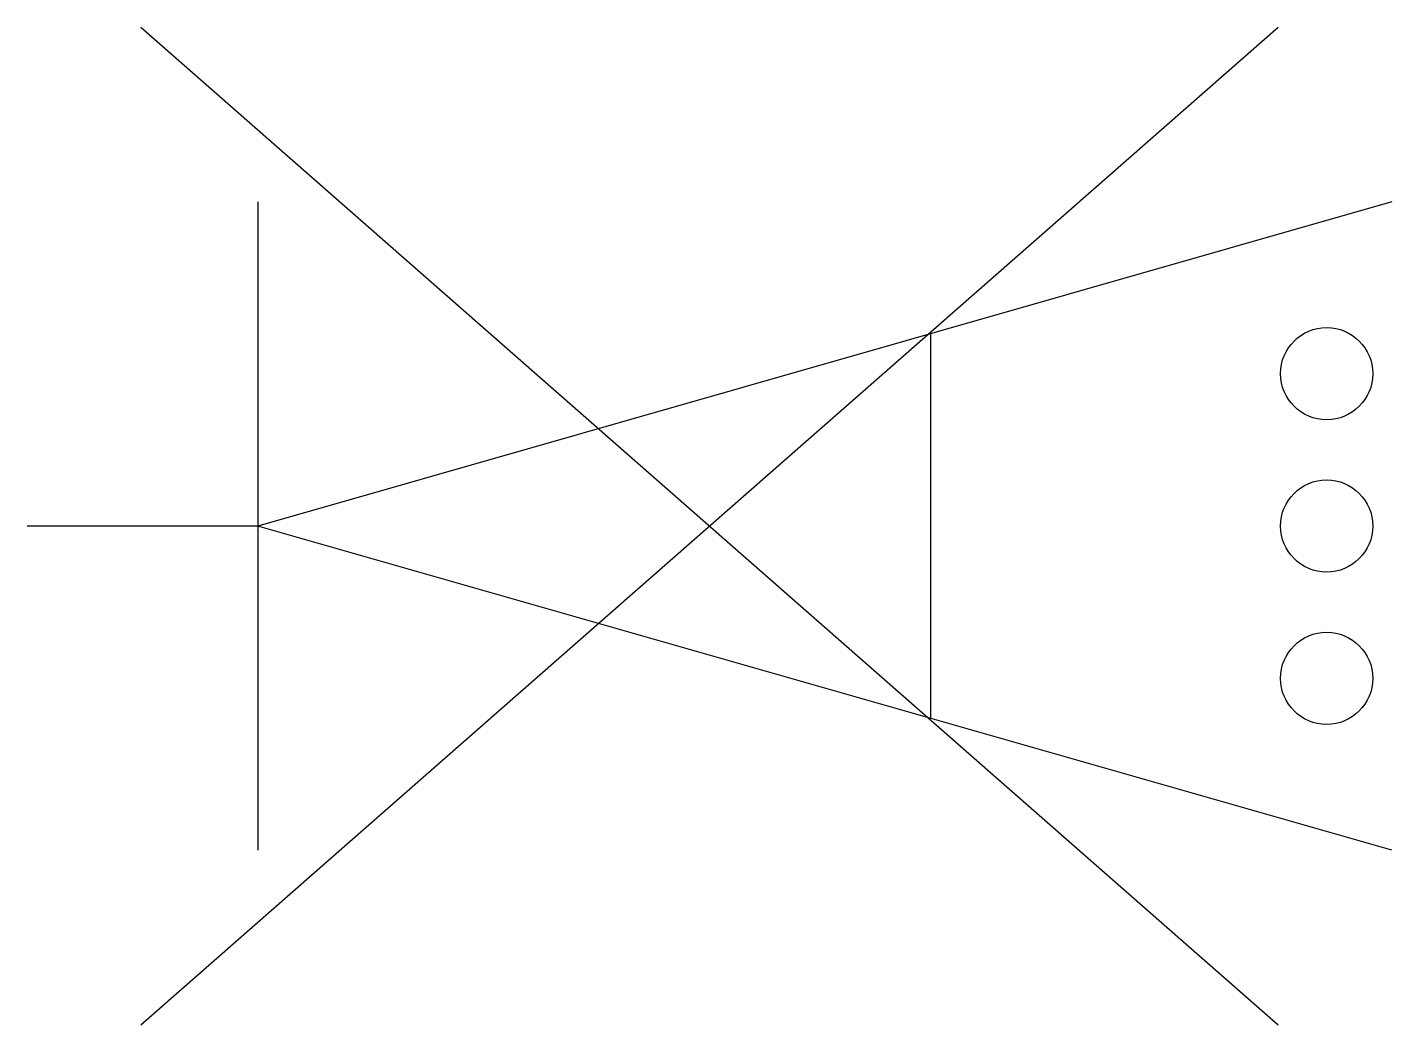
# Model space of a CAD drawing. Header units: metres. Extents: x 0 to 8.88, y -3.25 to 3.25.
import ezdxf

# ---------------------------------------------------------------- set-up
doc = ezdxf.new("R2010")
doc.units = ezdxf.units.M

msp = doc.modelspace()

# ---------------------------------------------------------------- linework, layer by layer
for p, q in [((0.7399, 3.2455), (8.1386, -3.2455)), ((0.7399, -3.2455), (8.1386, 3.2455)), ((8.8784, 2.1096), (1.4991, 0)), ((1.4991, 2.1096), (1.4991, -2.1096)), ((5.8784, -1.2519), (5.8784, 1.2519)), ((1.4991, 0), (0, 0)), ((8.8784, -2.1096), (1.4991, 0))]:
    msp.add_line(p, q)
for centre in [(8.455, 0.9914), (8.455, 0), (8.455, -0.9914)]:
    msp.add_circle(centre, 0.3)

doc.saveas('drawing.dxf')
